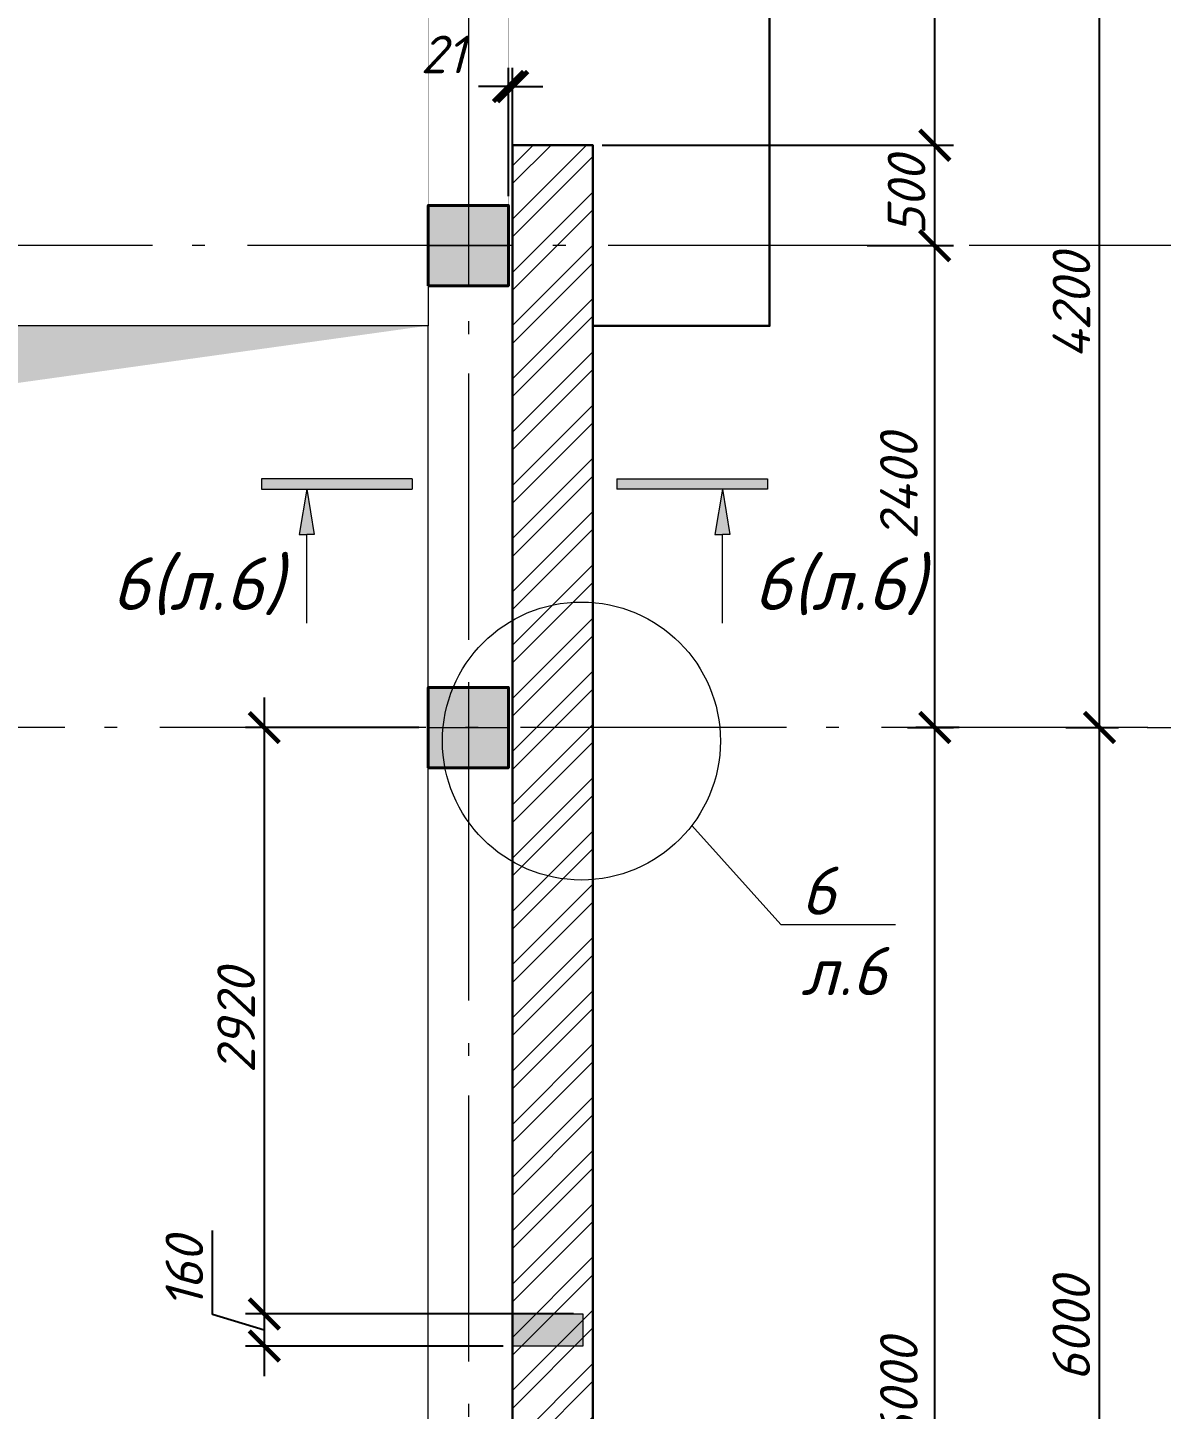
# Model space of a CAD drawing. Header units: millimetres. Extents: x -238377 to 196118, y -123284 to 30177.
# Drawn here: x -149197 to -143549, y -76606 to -69725 of the extents above; entities that cross this region are included whole.
import ezdxf
from ezdxf import colors
from ezdxf.entities.mleader import LeaderData, LeaderLine
from ezdxf.enums import TextEntityAlignment as Align
from ezdxf.math import Vec2, Vec3

# ---------------------------------------------------------------- set-up
doc = ezdxf.new("R2010")
doc.units = ezdxf.units.MM
doc.header["$MEASUREMENT"] = 0
doc.linetypes.add('Double Dashed', pattern=[1797.222233, 1325, -211.666656, 63.333344, -197.222233])
doc.linetypes.add('штриховаяX2', pattern=[38.1, 25.4, -12.7])
doc.layers.get('0').update_dxf_attribs({"lineweight": 5})
doc.layers.add('#Hatch', color=7, linetype='Continuous', lineweight=5, true_color=0x4d4d4d)
for name, color, linetype, lineweight in [('#Бетон', 10, 'Continuous', 15), ('#Выноски', 150, 'Continuous', 15), ('#размеры', 7, 'Continuous', 5), ('колонны_Ном._пера__94', 252, 'Continuous', 13), ('колонны_Ном._пера__99', 7, 'Continuous', 40), ('оси_Ном._пера__96', 7, 'Continuous', 5), ('чертеж_Ном._пера__96', 7, 'Continuous', 13)]:
    doc.layers.add(name, color=color, linetype=linetype, lineweight=lineweight)
for name, color, linetype in [('#стены наруж', 7, 'Continuous'), ('колонны', 7, 'Continuous'), ('оси', 7, 'Continuous'), ('размеры внутр', 7, 'Continuous')]:
    doc.layers.add(name, color=color, linetype=linetype)
doc.styles.add('STEP PR', font='isocpeui.ttf')
doc.styles.add('СГЕНЕРИР_СТИЛЬ_3', font='gost_2_304-81_type.ttf')
doc.dimstyles.new('SPDS', dxfattribs={"dimscale": 10, "dimtxt": 2.5, "dimasz": 2, "dimexe": 1.25, "dimexo": 0.625, "dimtad": 1, "dimdec": 0, "dimrnd": 0.001, "dimtxsty": 'STEP PR', "dimblk": 'ARCHTICK', "dimcen": 2.5, "dimdle": 2, "dimclrd": 256, "dimclre": 256, "dimclrt": 7, "dimadec": 0, "dimazin": 2, "dimtfac": 0.75, "dimtdec": 0, "dimtmove": 1, "dimatfit": 3, "dimfxl": 1, "dimtolj": 1, "dimarcsym": 1})

# ---------------------------------------------------------------- blocks, each defined once
blk = doc.blocks.new('Колонна_15_1', base_point=(22379, 71855.7))
at = {"layer": 'колонны_Ном._пера__94', "linetype": 'Continuous', "true_color": 0x7d7d7d}
blk.add_hatch(color=8, dxfattribs=at).paths.add_polyline_path([(22179, 71646.7), (22579, 71646.7), (22579, 72046.7), (22179, 72046.7)])
blk.add_hatch(color=8, dxfattribs=at).paths.add_polyline_path([(22179, 71646.7), (22579, 71646.7), (22579, 72046.7), (22179, 72046.7)])
at = {"layer": 'колонны_Ном._пера__99', "linetype": 'Continuous', "flags": 128}
blk.add_lwpolyline([(22179, 71646.7), (22579, 71646.7), (22579, 72046.7), (22179, 72046.7)], close=True, dxfattribs=at)
at = {"layer": 'колонны_Ном._пера__99', "color": 8, "linetype": 'Continuous', "true_color": 0x737373, "flags": 128}
blk.add_lwpolyline([(22179, 71646.7), (22579, 71646.7), (22579, 72046.7), (22179, 72046.7)], close=True, dxfattribs=at)
at = {"layer": 'оси_Ном._пера__96', "color": 253, "lineweight": 5, "true_color": 0x9c9c9c}
for points in [[(22379.3, 72046.7), (22379.3, 71646.7)], [(22379.3, 72046.7), (22379.3, 71646.7)], [(22179, 71846.7), (22579, 71846.7)], [(22179, 71846.7), (22579, 71846.7)]]:
    blk.add_lwpolyline(points, dxfattribs=at)
blk = doc.blocks.new('Стандартный маркер сетки_13')
at = {"layer": 'оси_Ном._пера__96', "linetype": 'Double Dashed', "lineweight": 5}
blk.add_line((900, 0), (20403.4, 0), dxfattribs=at)
at = {"layer": 'оси_Ном._пера__96', "style": 'СГЕНЕРИР_СТИЛЬ_3'}
blk.add_attdef('AC_MarkerText_1', text='', height=350, rotation=90, dxfattribs=at).set_placement((21973.1, -225.7), align=Align.BOTTOM_LEFT)
blk = doc.blocks.new('_ArchTick')
at = {"color": 0, "linetype": 'ByBlock', "const_width": 0.15}
blk.add_lwpolyline([(-0.5, -0.5), (0.5, 0.5)], dxfattribs=at)
blk = doc.blocks.new('*D41')
at = {"layer": '#размеры', "lineweight": -2, "transparency": 16777216}
for p, q in [((-143857.6, -79360.4), (-143857.6, -73060.4)), ((-143974.6, -73210.4), (-143763.8, -73210.4)), ((-144462.7, -79210.4), (-143763.8, -79210.4))]:
    blk.add_line(p, q, dxfattribs=at)
at = {"layer": 'Defpoints', "color": 0, "transparency": 16777216}
for p in [(-144021.5, -73210.4), (-143857.6, -73210.4), (-144509.5, -79210.4)]:
    blk.add_point(p, dxfattribs=at)
at = {"layer": '#размеры', "lineweight": -2, "transparency": 16777216, "xscale": 150, "yscale": 150, "zscale": 150}
for p, rotation in [((-143857.6, -73210.4), 90), ((-143857.6, -79210.4), 270)]:
    blk.add_blockref('_ArchTick', p, dxfattribs=dict(at, rotation=rotation))
at = {"layer": '#размеры', "color": 7, "transparency": 16777216, "insert": (-143998.2, -76205.6), "char_height": 187.5, "attachment_point": 5, "rotation": 90, "style": 'STEP PR'}
blk.add_mtext('\\A1;6000', dxfattribs=at)
blk = doc.blocks.new('*D42')
at = {"layer": '#размеры', "lineweight": -2, "transparency": 16777216}
for p, q in [((-144678.2, -73360.4), (-144678.2, -70660.4)), ((-144767.5, -70810.4), (-144584.5, -70810.4)), ((-144814.4, -73210.4), (-144584.5, -73210.4))]:
    blk.add_line(p, q, dxfattribs=at)
at = {"layer": 'Defpoints', "color": 0, "transparency": 16777216}
for p in [(-144814.4, -70810.4), (-144678.2, -70810.4), (-144861.3, -73210.4)]:
    blk.add_point(p, dxfattribs=at)
at = {"layer": '#размеры', "lineweight": -2, "transparency": 16777216, "xscale": 150, "yscale": 150, "zscale": 150}
for p, rotation in [((-144678.2, -70810.4), 90), ((-144678.2, -73210.4), 270)]:
    blk.add_blockref('_ArchTick', p, dxfattribs=dict(at, rotation=rotation))
at = {"layer": '#размеры', "color": 7, "transparency": 16777216, "insert": (-144857, -72010.4), "char_height": 187.5, "attachment_point": 5, "rotation": 90, "style": 'STEP PR'}
blk.add_mtext('\\A1;2400', dxfattribs=at)
blk = doc.blocks.new('*D45')
at = {"layer": '#размеры', "lineweight": -2, "transparency": 16777216}
for p, q in [((-143169.1, -79360.4), (-143169.1, -64660.4)), ((-145404.1, -64810.4), (-143075.4, -64810.4)), ((-143309.9, -79210.4), (-143075.4, -79210.4))]:
    blk.add_line(p, q, dxfattribs=at)
at = {"layer": 'Defpoints', "color": 0, "transparency": 16777216}
for p in [(-145451, -64810.4), (-143169.1, -64810.4), (-143356.8, -79210.4)]:
    blk.add_point(p, dxfattribs=at)
at = {"layer": '#размеры', "lineweight": -2, "transparency": 16777216, "xscale": 150, "yscale": 150, "zscale": 150}
for p, rotation in [((-143169.1, -64810.4), 90), ((-143169.1, -79210.4), 270)]:
    blk.add_blockref('_ArchTick', p, dxfattribs=dict(at, rotation=rotation))
at = {"layer": '#размеры', "color": 7, "transparency": 16777216, "insert": (-143323.9, -71996.1), "char_height": 187.5, "attachment_point": 5, "rotation": 90, "style": 'STEP PR'}
blk.add_mtext('\\A1;14400', dxfattribs=at)
blk = doc.blocks.new('*D56')
at = {"layer": '#размеры', "lineweight": -2, "transparency": 16777216}
for p, q in [((-144678.2, -79360.4), (-144678.2, -73060.4)), ((-144556, -73210.4), (-144772, -73210.4)), ((-146334, -79210.4), (-144584.5, -79210.4))]:
    blk.add_line(p, q, dxfattribs=at)
at = {"layer": 'Defpoints', "color": 0, "transparency": 16777216}
for p in [(-144678.2, -73210.4), (-144509.1, -73210.4), (-146380.9, -79210.4)]:
    blk.add_point(p, dxfattribs=at)
at = {"layer": '#размеры', "lineweight": -2, "transparency": 16777216, "xscale": 150, "yscale": 150, "zscale": 150}
for p, rotation in [((-144678.2, -73210.4), 90), ((-144678.2, -79210.4), 270)]:
    blk.add_blockref('_ArchTick', p, dxfattribs=dict(at, rotation=rotation))
at = {"layer": '#размеры', "color": 7, "transparency": 16777216, "insert": (-144857, -76510.4), "char_height": 187.5, "attachment_point": 5, "rotation": 90, "style": 'STEP PR'}
blk.add_mtext('\\A1;6000', dxfattribs=at)
blk = doc.blocks.new('*D57')
at = {"layer": '#размеры', "lineweight": -2, "transparency": 16777216}
for p, q in [((-144678.2, -70960.4), (-144678.2, -70160.4)), ((-145987.3, -70310.4), (-144584.5, -70310.4)), ((-145014.6, -70810.4), (-144584.5, -70810.4))]:
    blk.add_line(p, q, dxfattribs=at)
at = {"layer": 'Defpoints', "color": 0, "transparency": 16777216}
for p in [(-146034.1, -70310.4), (-144678.2, -70310.4), (-145061.4, -70810.4)]:
    blk.add_point(p, dxfattribs=at)
at = {"layer": '#размеры', "lineweight": -2, "transparency": 16777216, "xscale": 150, "yscale": 150, "zscale": 150}
for p, rotation in [((-144678.2, -70310.4), 90), ((-144678.2, -70810.4), 270)]:
    blk.add_blockref('_ArchTick', p, dxfattribs=dict(at, rotation=rotation))
at = {"layer": '#размеры', "color": 7, "transparency": 16777216, "insert": (-144818.9, -70560.4), "char_height": 187.5, "attachment_point": 5, "rotation": 90, "style": 'STEP PR'}
blk.add_mtext('\\A1;500', dxfattribs=at)
blk = doc.blocks.new('*D61')
at = {"layer": '#размеры', "lineweight": -2, "transparency": 16777216}
for p, q in [((-144678.2, -70460.4), (-144678.2, -65160.4)), ((-145106.5, -65310.4), (-144584.5, -65310.4)), ((-146334, -70310.4), (-144584.5, -70310.4))]:
    blk.add_line(p, q, dxfattribs=at)
at = {"layer": 'Defpoints', "color": 0, "transparency": 16777216}
for p in [(-145153.4, -65310.4), (-144678.2, -65310.4), (-146380.9, -70310.4)]:
    blk.add_point(p, dxfattribs=at)
at = {"layer": '#размеры', "lineweight": -2, "transparency": 16777216, "xscale": 150, "yscale": 150, "zscale": 150}
for p, rotation in [((-144678.2, -65310.4), 90), ((-144678.2, -70310.4), 270)]:
    blk.add_blockref('_ArchTick', p, dxfattribs=dict(at, rotation=rotation))
at = {"layer": '#размеры', "color": 7, "transparency": 16777216, "insert": (-144818.9, -68010.4), "char_height": 187.5, "attachment_point": 5, "rotation": 90, "style": 'STEP PR'}
blk.add_mtext('\\A1;5000', dxfattribs=at)
blk = doc.blocks.new('*D69')
at = {"layer": '#размеры', "lineweight": -2, "transparency": 16777216}
for p, q in [((-143856.9, -73360.4), (-143856.9, -68860.4)), ((-144000, -69010.4), (-143763.1, -69010.4)), ((-144024.6, -73210.4), (-143763.1, -73210.4))]:
    blk.add_line(p, q, dxfattribs=at)
at = {"layer": 'Defpoints', "color": 0, "transparency": 16777216}
for p in [(-144046.8, -69010.4), (-143856.9, -69010.4), (-144071.5, -73210.4)]:
    blk.add_point(p, dxfattribs=at)
at = {"layer": '#размеры', "lineweight": -2, "transparency": 16777216, "xscale": 150, "yscale": 150, "zscale": 150}
for p, rotation in [((-143856.9, -69010.4), 90), ((-143856.9, -73210.4), 270)]:
    blk.add_blockref('_ArchTick', p, dxfattribs=dict(at, rotation=rotation))
at = {"layer": '#размеры', "color": 7, "transparency": 16777216, "insert": (-143997.5, -71110.4), "char_height": 187.5, "attachment_point": 5, "rotation": 90, "style": 'STEP PR'}
blk.add_mtext('\\A1;4200', dxfattribs=at)
blk = doc.blocks.new('*D147')
at = {"layer": '#размеры', "lineweight": -2, "transparency": 16777216}
for p, q in [((-146801.5, -70563.5), (-146801.5, -69924.5)), ((-146780.9, -70563.5), (-146780.9, -69924.5)), ((-146801.5, -70018.2), (-146951.5, -70018.2)), ((-146801.5, -70018.2), (-146780.9, -70018.2)), ((-146780.9, -70018.2), (-146630.9, -70018.2))]:
    blk.add_line(p, q, dxfattribs=at)
at = {"layer": 'Defpoints', "color": 0, "transparency": 16777216}
for p in [(-146780.9, -70018.2), (-146801.5, -70610.4), (-146780.9, -70610.4)]:
    blk.add_point(p, dxfattribs=at)
at = {"layer": '#размеры', "lineweight": -2, "transparency": 16777216, "xscale": 150, "yscale": 150, "zscale": 150}
blk.add_blockref('_ArchTick', (-146801.5, -70018.2), dxfattribs=at)
at = {"layer": '#размеры', "lineweight": -2, "transparency": 16777216, "xscale": 150, "yscale": 150, "zscale": 150, "rotation": 180}
blk.add_blockref('_ArchTick', (-146780.9, -70018.2), dxfattribs=at)
at = {"layer": '#размеры', "color": 7, "transparency": 16777216, "insert": (-147128.5, -69858.2), "char_height": 187.5, "attachment_point": 5, "style": 'STEP PR'}
blk.add_mtext('\\A1;21', dxfattribs=at)
blk = doc.blocks.new('*U268')
at = {"ltscale": 100}
h = blk.add_hatch(color=256, dxfattribs=at)
h.dxf.hatch_style = 1
h.paths.add_polyline_path([(-335, 770), (-335, 700), (665, 700), (665, 770)])
h = blk.add_hatch(color=256, dxfattribs=at)
h.dxf.hatch_style = 1
h.paths.add_polyline_path([(-85.3, 399.5), (-35, 399.5), (15.3, 399.5), (-35, 700)])
at = {"linetype": 'Continuous', "ltscale": 100}
for p, q in [((-335, 770), (-335, 700)), ((665, 770), (-335, 770)), ((-335, 700), (665, 700)), ((-35, 700), (-85.3, 399.5)), ((-35, 700), (15.3, 399.5)), ((-85.3, 399.5), (-35, 399.5)), ((15.3, 399.5), (-35, 399.5))]:
    blk.add_line(p, q, dxfattribs=at)
blk.add_lwpolyline([(665, 770), (665, 700)], dxfattribs=at)
at = {"linetype": 'Continuous', "ltscale": 100, "extrusion": (-1, 1e-16, 0), "elevation": 35}
blk.add_lwpolyline([(189.8, 0), (-400, 0)], dxfattribs=at)
at = {"ltscale": 100, "style": 'STEP PR'}
blk.add_attdef('Nh', text='', height=350, dxfattribs=at).set_placement((-191.6, -101.8), align=Align.RIGHT)
blk = doc.blocks.new('*U393')
at = {"ltscale": 100}
h = blk.add_hatch(color=256, dxfattribs=at)
h.dxf.hatch_style = 1
h.paths.add_polyline_path([(665, 770), (665, 700), (1665, 700), (1665, 770)])
h = blk.add_hatch(color=256, dxfattribs=at)
h.dxf.hatch_style = 1
h.paths.add_polyline_path([(1415.3, 399.5), (1365, 399.5), (1314.7, 399.5), (1365, 700)])
at = {"linetype": 'Continuous', "ltscale": 100}
for p, q in [((665, 770), (1665, 770)), ((1665, 770), (1665, 700)), ((1665, 700), (665, 700)), ((1365, 700), (1314.7, 399.5)), ((1365, 700), (1415.3, 399.5)), ((1314.7, 399.5), (1365, 399.5)), ((1415.3, 399.5), (1365, 399.5))]:
    blk.add_line(p, q, dxfattribs=at)
blk.add_lwpolyline([(665, 770), (665, 700)], dxfattribs=at)
at = {"linetype": 'Continuous', "ltscale": 100, "extrusion": (1, 1e-16, 0), "elevation": 1365}
blk.add_lwpolyline([(-189.8, 0), (400, 0)], dxfattribs=at)
at = {"ltscale": 100, "style": 'STEP PR'}
blk.add_attdef('Nh', text='', height=350, dxfattribs=at).set_placement((1799.2, -101.8), align=Align.RIGHT)
blk = doc.blocks.new('_None')
blk = doc.blocks.new('сердечник160х300')
at = {"layer": '#Hatch', "true_color": 0xa6a6a6}
h = blk.add_hatch(color=253, dxfattribs=at)
h.dxf.hatch_style = 1
h.paths.add_polyline_path([(80, 150), (-80, 150), (-80, -197.9), (80, -197.9)])
at = {"layer": '#Бетон'}
blk.add_lwpolyline([(80, -200), (80, 150), (-80, 150), (-80, -200)], close=True, dxfattribs=at)
blk = doc.blocks.new('*D769')
at = {"layer": '#размеры', "lineweight": -2, "transparency": 16777216}
for p, q in [((-148017.6, -73060.4), (-148017.6, -76280.8)), ((-147248.3, -73210.4), (-148111.3, -73210.4)), ((-146478.1, -76130.8), (-148111.3, -76130.8))]:
    blk.add_line(p, q, dxfattribs=at)
at = {"layer": 'Defpoints', "color": 0, "transparency": 16777216}
for p in [(-147201.5, -73210.4), (-148017.6, -76130.8), (-146431.3, -76130.8)]:
    blk.add_point(p, dxfattribs=at)
at = {"layer": '#размеры', "lineweight": -2, "transparency": 16777216, "xscale": 150, "yscale": 150, "zscale": 150}
for p, rotation in [((-148017.6, -73210.4), 90), ((-148017.6, -76130.8), 270)]:
    blk.add_blockref('_ArchTick', p, dxfattribs=dict(at, rotation=rotation))
at = {"layer": '#размеры', "color": 7, "transparency": 16777216, "insert": (-148158.2, -74670.6), "char_height": 187.5, "attachment_point": 5, "rotation": 90, "style": 'STEP PR'}
blk.add_mtext('\\A1;2920', dxfattribs=at)
blk = doc.blocks.new('*D770')
at = {"layer": '#размеры', "lineweight": -2, "transparency": 16777216}
for p, q in [((-148275.4, -76133.5), (-148275.4, -75715)), ((-148017.6, -75980.8), (-148017.6, -76440.8)), ((-148017.6, -76210.8), (-148275.4, -76133.5)), ((-146478.1, -76130.8), (-148111.3, -76130.8)), ((-146828.1, -76290.8), (-148111.3, -76290.8))]:
    blk.add_line(p, q, dxfattribs=at)
at = {"layer": 'Defpoints', "color": 0, "transparency": 16777216}
for p in [(-146431.3, -76130.8), (-148017.6, -76290.8), (-146781.3, -76290.8)]:
    blk.add_point(p, dxfattribs=at)
at = {"layer": '#размеры', "lineweight": -2, "transparency": 16777216, "xscale": 150, "yscale": 150, "zscale": 150}
for p, rotation in [((-148017.6, -76130.8), 90), ((-148017.6, -76290.8), 270)]:
    blk.add_blockref('_ArchTick', p, dxfattribs=dict(at, rotation=rotation))
at = {"layer": '#размеры', "color": 7, "transparency": 16777216, "insert": (-148416, -75924.2), "char_height": 187.5, "attachment_point": 5, "rotation": 90, "style": 'STEP PR'}
blk.add_mtext('\\A1;160', dxfattribs=at)

msp = doc.modelspace()

# ---------------------------------------------------------------- hatches: boundary and pattern name
at = {"layer": '#Hatch'}
h = msp.add_hatch(dxfattribs=at)
h.set_pattern_fill('ANSI32', color=256, scale=500)
h.paths.add_polyline_path([(-153001.2, -79430.4), (-153221.5, -79430.4), (-153221.5, -79210.4), (-153621.5, -79210.4), (-153621.5, -79830.4), (-153021.2, -79830.4), (-153001.2, -79830.4)])
h.paths.add_polyline_path([(-147001.2, -79430.4), (-153001.2, -79430.4), (-153001.2, -79830.4), (-147001.2, -79830.4)])
h.paths.add_polyline_path([(-146380.9, -79210.4), (-146781.4, -79210.4), (-146781.5, -79430.4), (-147001.2, -79430.4), (-147001.2, -79830.4), (-146380.9, -79830.4)])
h.paths.add_polyline_path([(-146380.9, -78710.4), (-146781.4, -78710.4), (-146781.4, -79210.4), (-146380.9, -79210.4)])
h.paths.add_polyline_path([(-146380.9, -73210.4), (-146781.1, -73210.4), (-146781.4, -78710.4), (-146380.9, -78710.4)])
h.paths.add_polyline_path([(-146380.9, -70310.4), (-146780.9, -70310.4), (-146781.1, -73210.4), (-146380.9, -73210.4)])
h.paths.add_polyline_path([(-153521.2, -76130.4), (-153221.5, -76130.4), (-153221.5, -73170.4), (-153621.5, -73170.4), (-153621.5, -79210.4), (-153221.5, -79210.4), (-153221.5, -76290.4), (-153521.2, -76290.4)])
at = {"layer": 'размеры внутр', "true_color": 0xd3d2db}
h = msp.add_hatch(color=254, dxfattribs=at)
h.dxf.hatch_style = 1
h.paths.add_polyline_path([(-147201.5, -71208.9), (-152801.5, -71207.9), (-152801.5, -79010.4), (-152797.6, -79021.1), (-151967.8, -71874.3)])

# ---------------------------------------------------------------- linework, layer by layer
at = {"layer": '#Выноски'}
msp.add_circle((-146438.1, -73277.5), 692.3, dxfattribs=at)
at = {"layer": '#стены наруж', "lineweight": 30}
for points in [[(-146380.9, -64310.4), (-145501.2, -64310.4), (-145501.2, -71210.4), (-146380.9, -71210.4)], [(-146380.9, -79830.4), (-146380.9, -70310.4), (-146780.9, -70310.4), (-146781.5, -79430.4), (-153221.5, -79430.4), (-153221.5, -73170.4)]]:
    msp.add_lwpolyline(points, dxfattribs=at)
at = {"layer": 'Defpoints', "color": 8, "linetype": 'штриховаяX2', "lineweight": 5, "ltscale": 5, "true_color": 0x737373, "const_width": 0.5}
msp.add_lwpolyline([(-146801.3, -70610.4), (-147201.6, -70610.4), (-147201.8, -65010.4), (-146801.5, -65010.4)], close=True, dxfattribs=at)
at = {"layer": 'оси_Ном._пера__96', "linetype": 'Double Dashed'}
for p, q in [((-143182.5, -70810.4), (-215482.5, -70810.4)), ((-143619.1, -73210.4), (-216265.2, -73210.4)), ((-143619.1, -73210.4), (-142719.1, -73210.4))]:
    msp.add_line(p, q, dxfattribs=at)
msp.add_point((-143619.1, -73210.4), dxfattribs=at)
msp.add_point((-143619.1, -73210.4), dxfattribs=at)
at = {"layer": 'чертеж_Ном._пера__96'}
for points in [[(-147201.5, -71010.4), (-147201.5, -71210.4), (-152801.5, -71210.4), (-152801.5, -71010.4)], [(-147201.5, -73010.4), (-147201.5, -71210.4)], [(-147201.5, -79010.4), (-147201.5, -73410.4)]]:
    msp.add_lwpolyline(points, dxfattribs=at)

# ---------------------------------------------------------------- block references
at = {"layer": '#Выноски', "xscale": 0.75, "yscale": 0.75, "zscale": 0.75}
msp.add_blockref('*U268', (-147780.4, -72548.7), dxfattribs=at).add_auto_attribs({'Nh': '6(л.6)'})
at = {"layer": '#Выноски'}
ref = msp.add_blockref('*U393', (-146759.7, -72548.7), dxfattribs=dict(at, xscale=0.75, yscale=0.75, zscale=0.75))
ref.add_attrib('Nh', '6(л.6)', dxfattribs={"layer": '0', "ltscale": 100, "height": 262.5, "style": 'STEP PR'}).set_placement((-144726.8, -72625.1), align=Align.RIGHT)
at = {"layer": '#размеры', "xscale": -1, "rotation": 90.00000000000031}
msp.add_blockref('сердечник160х300', (-146631.3, -76210.8), dxfattribs=at)
at = {"layer": 'колонны'}
for p in [(-147001.5, -70801.5), (-147001.5, -73201.5)]:
    msp.add_blockref('Колонна_15_1', p, dxfattribs=at)
at = {"layer": 'оси', "color": 251, "linetype": 'Continuous', "lineweight": 13, "zscale": 1000, "rotation": 270}
msp.add_blockref('Стандартный маркер сетки_13', (-147001.2, -63359), dxfattribs=at)

# ---------------------------------------------------------------- dimensions: what is measured, and where the dimension line sits
at = {"layer": '#размеры'}
for base, p1, p2, picture, middle in [((-143169.1, -64810.4), (-143356.8, -79210.4), (-145451, -64810.4), '*D45', (-143183.3, -71996.1)), ((-144678.2, -65310.4), (-146380.9, -70310.4), (-145153.4, -65310.4), '*D61', (-144678.2, -68010.4)), ((-143856.9, -69010.4), (-144071.5, -73210.4), (-144046.8, -69010.4), '*D69', (-143856.9, -71110.4)), ((-144678.2, -70310.4), (-145061.4, -70810.4), (-146034.1, -70310.4), '*D57', (-144678.2, -70560.4)), ((-144678.2, -70810.4), (-144861.3, -73210.4), (-144814.4, -70810.4), '*D42', (-144716.3, -72010.4)), ((-144678.2, -73210.4), (-146380.9, -79210.4), (-144509.1, -73210.4), '*D56', (-144716.3, -76510.4)), ((-143857.6, -73210.4), (-144509.5, -79210.4), (-144021.5, -73210.4), '*D41', (-143857.6, -76205.6))]:
    dim = msp.add_linear_dim(base=base, p1=p1, p2=p2, angle=90, dimstyle='SPDS', override={"dimscale": 75, "dimtxsty": 'STEP PR'}, dxfattribs=at)
    dim.commit()
    dim.dimension.update_dxf_attribs({"geometry": picture, "text_midpoint": middle, "dimtype": 160})
dim = msp.add_linear_dim(base=(-146780.9, -70018.2), p1=(-146801.5, -70610.4), p2=(-146780.9, -70610.4), dimstyle='SPDS', override={"dimscale": 75, "dimtxsty": 'STEP PR'}, dxfattribs=at)
dim.commit()
dim.dimension.update_dxf_attribs({"geometry": '*D147', "text_midpoint": (-147128.5, -69998.8), "dimtype": 160})
for base, p1, p2, picture, middle in [((-148017.6, -76130.8), (-147201.5, -73210.4), (-146431.3, -76130.8), '*D769', (-148158.2, -74670.6)), ((-148017.6, -76290.8), (-146431.3, -76130.8), (-146781.3, -76290.8), '*D770', (-148416, -76086.6))]:
    dim = msp.add_linear_dim(base=base, p1=p1, p2=p2, angle=90, dimstyle='SPDS', override={"dimscale": 75, "dimtxsty": 'STEP PR'}, dxfattribs=at)
    dim.commit()
    dim.dimension.update_dxf_attribs({"geometry": picture, "text_midpoint": middle})

# ---------------------------------------------------------------- leaders
at = {"layer": '#Выноски'}
ml = msp.add_multileader_mtext('Standard', dxfattribs=at)
ml.set_content('\\A1;6\\Pл.6', color=256, style='STEP PR')
ml.set_leader_properties(color=256, linetype='ByLayer', lineweight=-1)
ml.set_arrow_properties(name='NONE')
ml.build(insert=Vec2(0, 0))
ml.multileader.update_dxf_attribs({"text_left_attachment_type": 6, "text_right_attachment_type": 6, "dogleg_length": 0, "arrow_head_size": 240})
ctx = ml.context
ctx.base_point, ctx.char_height, ctx.arrow_head_size, ctx.landing_gap_size, ctx.plane_origin = Vec3(-145444.8, -74190.8), 240, 240, 100, Vec3(-140515.4, -86648.9)
ctx.left_attachment, ctx.right_attachment = 6, 6
notes = []
notes.append((ctx, [(0, (1, 1, 0), (-145444.8, -74190.8), (1, 0), 0, [(0, [(-145888.8, -73698.8)], 0, [])])]))
ctx.mtext.insert, ctx.mtext.rotation, ctx.mtext.width, ctx.mtext.defined_height, ctx.mtext.flow_direction = Vec3(-145344.8, -73902.8), 6.283185, 500.152, 451.5, 5
for ctx, leaders in notes:
    for number, flags, end, landing, length, lines in leaders:
        leader = LeaderData()
        leader.index, (leader.has_last_leader_line, leader.has_dogleg_vector, leader.attachment_direction) = number, flags
        leader.last_leader_point, leader.dogleg_vector, leader.dogleg_length = Vec3(end), Vec3(landing), length
        for number, points, colour, breaks in lines:
            line = LeaderLine()
            line.index, line.vertices, line.color, line.breaks = number, Vec3.list(points), colors.encode_raw_color(colour), breaks
            leader.lines.append(line)
        ctx.leaders.append(leader)

doc.saveas('drawing.dxf')
